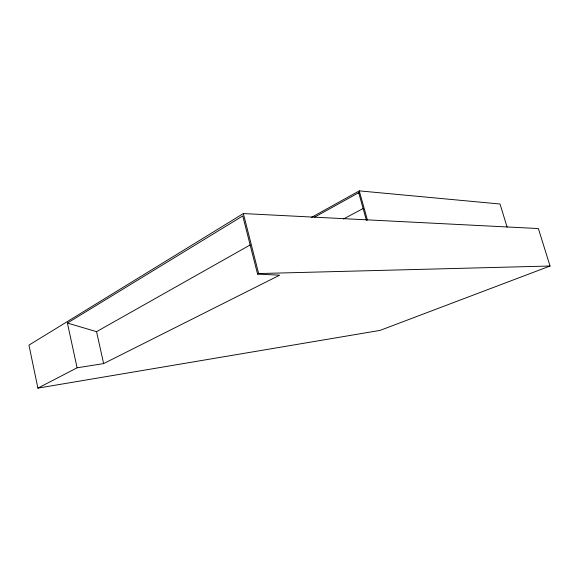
<?xml version="1.0" encoding="UTF-8"?>
<svg xmlns="http://www.w3.org/2000/svg" width="579" height="579" viewBox="0 0 579 579"><rect width="100%" height="100%" fill="white"/><g stroke="black" fill="none" stroke-linecap="round" stroke-linejoin="round"><path stroke-width="0.87" d="M243.339 213.564L28.95 345.127L37.896 388.133L380.056 330.399L550.05 266.014L538.361 228.553L243.339 213.564L258.661 273.563L257.59 274.12L242.753 215.945L67.417 323.046L77.094 367.795L37.896 388.133M67.417 323.046L96.555 331.666L250.121 244.975M311.234 217.552L359.262 190.867L500.032 204.011L507.117 227.163M314.411 217.234L358.712 192.706L359.204 193.589M343.448 218.992L363.344 208.411M77.094 367.795L103.627 363.598L279.621 275.177L257.59 274.12M258.661 273.563L550.05 266.014M359.262 190.867L367.419 220.078M358.712 192.706L366.442 220.411M96.555 331.666L103.627 363.598"/></g></svg>
